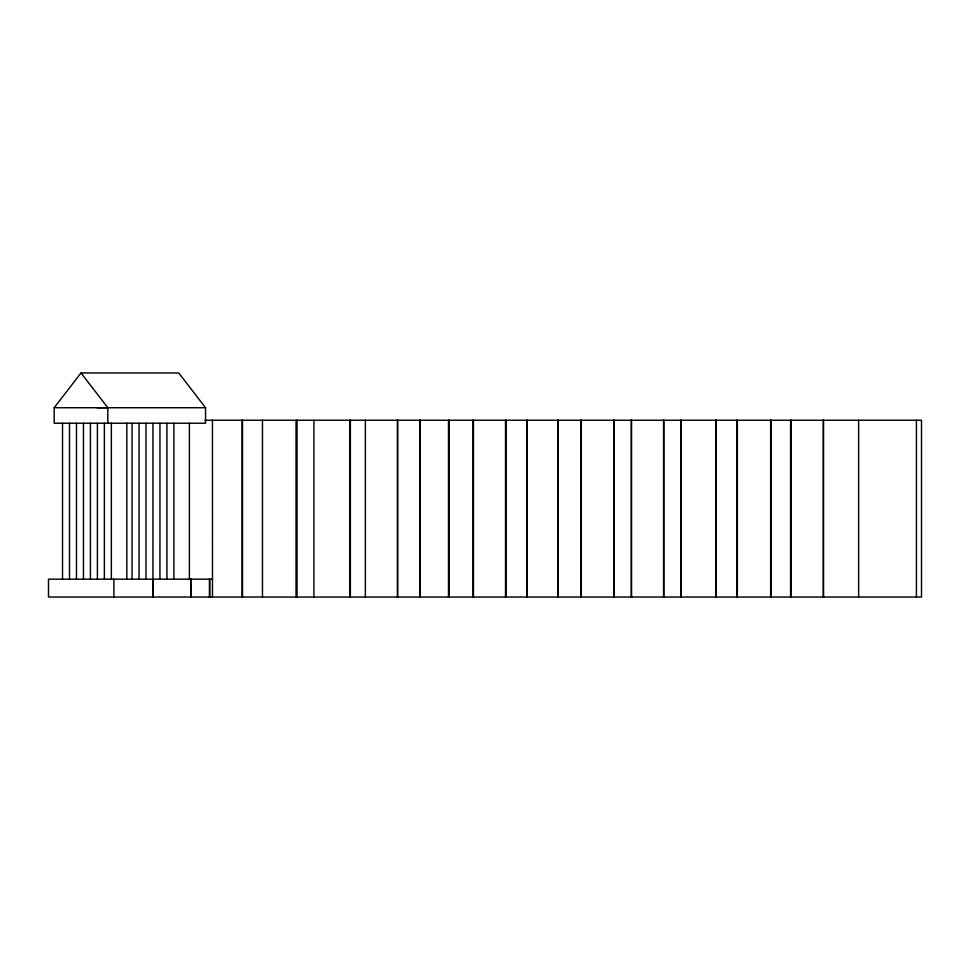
<?xml version="1.0" encoding="UTF-8"?>
<svg xmlns="http://www.w3.org/2000/svg" width="970" height="970" viewBox="0 0 970 970"><rect width="100%" height="100%" fill="white"/><g stroke="black" fill="none" stroke-linecap="round" stroke-linejoin="round"><path stroke-width="1.45" d="M54.187 407.727L81.007 372.965L178.735 372.965L205.555 407.727L205.555 423.223L54.187 423.223L54.187 407.727L205.555 407.727M97.097 407.727L107.816 407.727L107.816 423.223M204.961 420.24L921.5 420.24L921.5 597.035L48.5 597.035L48.5 579.163L212.478 579.163M81.007 372.965L107.816 407.727M916.432 420.24L916.432 597.035M858.632 420.24L858.632 597.035M823.566 420.24L823.566 597.035M823.263 420.24L823.263 597.035M790.986 420.24L790.986 597.035M790.586 420.24L790.586 597.035M770.92 420.24L770.92 597.035M770.629 420.24L770.629 597.035M737.345 420.24L737.345 597.035M736.957 420.24L736.957 597.035M716.187 420.24L716.187 597.035M715.896 420.24L715.896 597.035M681.231 420.24L681.231 597.035M680.928 420.24L680.928 597.035M663.844 420.24L663.844 597.035M663.553 420.24L663.553 597.035M631.567 420.24L631.567 597.035M631.264 420.24L631.264 597.035M614.083 420.24L614.083 597.035M613.792 420.24L613.792 597.035M581.309 420.24L581.309 597.035M581.006 420.24L581.006 597.035M558.162 420.24L558.162 597.035M557.871 420.24L557.871 597.035M527.171 420.24L527.171 597.035M526.783 420.24L526.783 597.035M506.013 420.24L506.013 597.035M505.515 420.24L505.515 597.035M473.445 420.24L473.445 597.035M473.045 420.24L473.045 597.035M449.001 420.24L449.001 597.035M448.504 420.24L448.504 597.035M420.301 420.24L420.301 597.035M419.901 420.24L419.901 597.035M397.748 420.24L397.748 597.035M397.361 420.24L397.361 597.035M365.375 420.24L365.375 597.035M350.376 420.24L350.376 597.035M349.976 420.24L349.976 597.035M313.916 420.24L313.916 597.035M297.038 420.24L297.038 597.035M296.044 420.24L296.044 597.035M262.47 420.24L262.47 597.035M242.5 420.24L242.5 597.035M242.112 420.24L242.112 597.035M212.454 420.24L212.478 597.035M209.811 579.163L209.811 597.035M209.411 579.163L209.411 597.035M191.223 579.163L191.223 597.035M190.823 579.163L190.823 597.035M189.392 423.223L189.392 579.163M173.897 423.223L173.897 579.163M166.925 423.223L166.925 579.163M159.953 423.223L159.953 579.163M152.969 423.223L152.957 597.035M152.763 579.163L152.763 597.035M145.997 423.223L145.997 579.163M139.025 423.223L139.025 579.163M132.053 423.223L132.053 579.163M126.84 423.223L126.84 579.163M113.902 579.163L113.902 597.035M111.344 423.223L111.344 579.163M104.372 423.223L104.372 579.163M97.4 423.223L97.4 579.163M90.428 423.223L90.428 579.163M83.456 423.223L83.456 579.163M76.472 423.223L76.472 579.163M69.5 423.223L69.5 579.163M62.529 423.223L62.529 579.163"/></g></svg>
